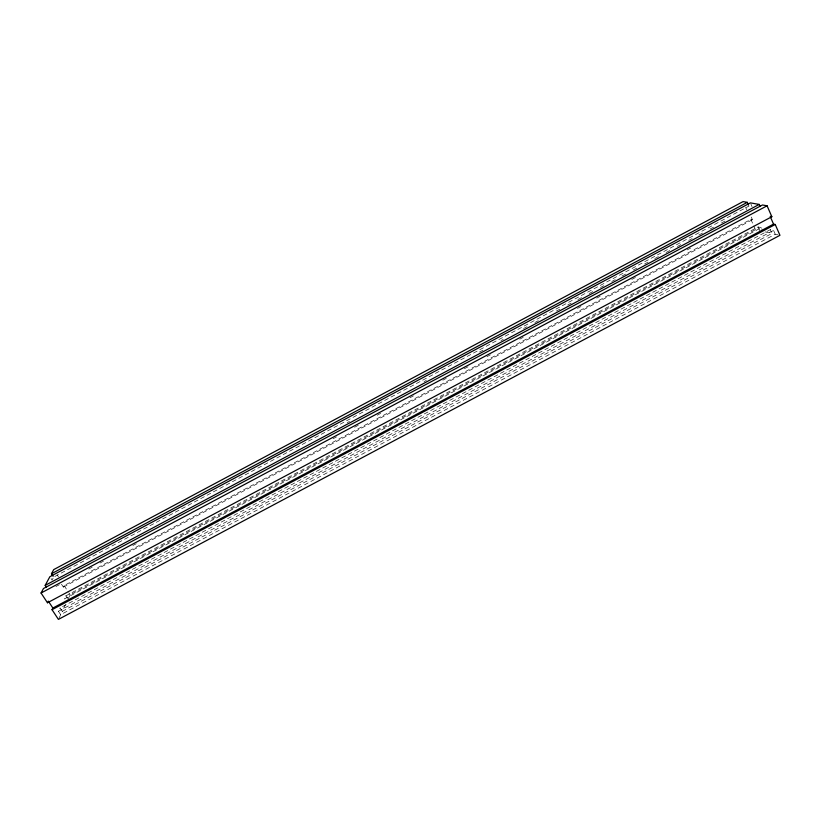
<?xml version="1.0" encoding="UTF-8"?>
<svg xmlns="http://www.w3.org/2000/svg" width="821" height="821" viewBox="0 0 821 821"><rect width="100%" height="100%" fill="white"/><g stroke="black" fill="none" stroke-linecap="round" stroke-linejoin="round"><path stroke-width="0.62" stroke-dasharray="4.11 3.08" d="M58.866 618.449L60.672 614.672L775.24 234.231L779.95 235.309M775.24 234.231L773.567 230.403L770.272 229.664L60.015 607.961L62.252 611.358L66.563 602.306M68.071 599.166L70.144 594.825L755.443 229.664L757.598 230.167M60.672 614.672L58.424 611.255L60.015 607.961M761.272 227.663L758.142 226.955L65.896 595.841L64.377 598.971L761.272 227.663L762.493 230.455M61.493 584.224L63.35 587.077L64.11 585.568L750.897 219.371L752.426 219.689L751.02 216.518M53.139 578.107L52.062 580.119L50.964 578.425M54.802 576.496L748.947 206.092M347.201 422.651L349.469 421.44M424.098 381.621L426.366 380.41M479.505 352.055L482.902 350.249M500.995 340.592L503.252 339.391M523.613 328.523L527 326.717M534.923 322.489L538.309 320.683M556.402 311.026L559.799 309.219M567.711 304.991L571.108 303.185M577.892 299.562L582.417 297.151M589.201 293.528L593.716 291.116M600.51 287.504L603.897 285.687M611.819 281.47L615.206 279.653M621.99 276.041L626.515 273.619M633.299 270.006L636.696 268.19M644.608 263.972L648.005 262.156M654.789 258.543L659.304 256.121M666.098 252.509L670.613 250.097M677.397 246.474L680.794 244.658M688.706 240.44L692.103 238.624M698.887 235.011L703.412 232.6M710.196 228.977L713.582 227.16M721.505 222.943L724.892 221.136M55.941 586.543L59.328 584.737M88.75 569.045L92.137 567.239M100.059 563.011L103.456 561.205M132.869 545.513L136.265 543.707M333.11 438.722L336.507 436.916M354.61 427.259L359.136 424.847M377.239 415.2L380.626 413.384M410.048 397.703L413.435 395.886M442.858 380.205L446.244 378.389M464.347 368.742L468.873 366.33M486.976 356.673L490.373 354.867M519.785 339.176L523.182 337.369M577.481 308.409L580.878 306.592M596.713 298.146L600.11 296.34M631.79 279.448L636.306 277.036M687.218 249.882L690.615 248.075M63.35 587.077L752.426 219.689M58.424 611.255L773.567 230.403M62.252 611.358L771.935 233.462L770.272 229.664M765.162 231.902L771.935 233.462M57.09 574.782L58.445 576.855M64.11 585.568L68.133 591.736M68.8 592.762L70.144 594.825M65.896 595.841L67.527 598.335M745.612 207.374L746.628 209.683M750.897 219.371L755.443 229.664M750.794 203.824L752.036 206.656M758.142 226.955L759.764 230.66"/><path stroke-width="1.23" d="M52.041 609.705L52.872 608.043L773.546 224.123L775.229 224.482L779.95 235.309L58.414 619.393L52.041 609.705L775.229 224.482M47.474 602.768L771.843 216.713L767.081 205.794L762.463 204.983L43.482 588.513L41.05 593.008L47.474 602.768L48.326 601.126L52.872 608.043M46.315 587.077L45.186 585.363L49.855 576.732L750.373 202.879L759.22 204.419L760.061 206.338M53.119 576.26L51.477 573.735L53.714 569.6L743.067 201.607L747.305 202.346L748.536 205.158M51.477 573.735L747.305 202.346M45.186 585.363L759.22 204.419M41.05 593.008L767.081 205.794M770.17 216.385L771.843 216.713M770.652 217.493L773.546 224.123"/></g></svg>
